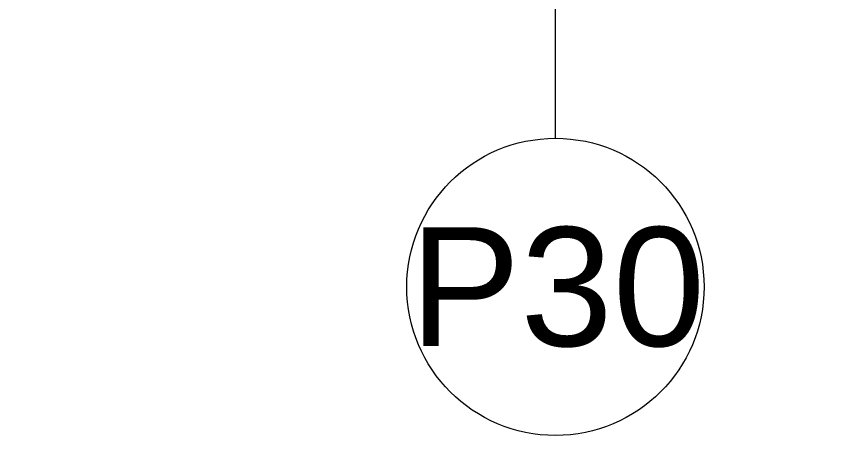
# Model space of a CAD drawing. Header units: centimetres. Extents: x 118932 to 154602, y -32682 to -23521.
# Drawn here: x 139264.9 to 139320.4, y -31187.7 to -31159.5 of the extents above; entities that cross this region are included whole.
import ezdxf

# ---------------------------------------------------------------- set-up
doc = ezdxf.new("R2010")
doc.units = ezdxf.units.CM
doc.header["$LTSCALE"] = 50
doc.header["$MEASUREMENT"] = 0
for name, color, linetype, lineweight, true_color in [('GEN_00_BL_Yazı', 7, 'Continuous', 0, 0x4f5250), ('GEN_02_TF_Pencere', 7, 'Continuous', 9, 0x6093ac), ('GEN_06_GR_İnce', 7, 'Continuous', 13, 0xb0b0a9)]:
    doc.layers.add(name, color=color, linetype=linetype, lineweight=lineweight, true_color=true_color)
doc.styles.add('ARIAL', font='arial.ttf')
doc.styles.add('Arial_6', font='arial.ttf', dxfattribs={"height": 59.5325})

# ---------------------------------------------------------------- blocks, each defined once
blk = doc.blocks.new('P30_')
at = {"layer": 'GEN_02_TF_Pencere'}
blk.add_line((206675.046, -26335.817), (206675.046, -26285.814), dxfattribs=at)
blk.add_circle((206675.046, -26345.817), 10, dxfattribs=at)
at = {"layer": 'GEN_02_TF_Pencere', "lineweight": 30, "transparency": 33554687, "style": 'ARIAL'}
blk.add_text('P30', height=8, dxfattribs=at).set_placement((206665.237, -26349.8))
blk = doc.blocks.new('DOGRAMA LEVEL 0 B BLOK')
at = {"layer": 'GEN_06_GR_İnce'}
blk.add_blockref('P30_', (-207047.713, 24514.208, 0), dxfattribs=at)
blk = doc.blocks.new('FFE-Tag')
at = {"color": 0}
blk.add_wipeout([(-8.761, 0), (-6.189, 2.572), (6.189, 2.572), (8.761, 0), (6.189, -2.572), (-6.189, -2.572)], dxfattribs=at).dxf.layer = 'GEN_00_BL_Yazı'
at = {"layer": 'GEN_00_BL_Yazı', "color": 0}
for p, q in [((-8.761, 0), (-6.189, 2.572)), ((6.189, 2.572), (-6.189, 2.572)), ((8.761, 0), (6.189, 2.572)), ((-8.761, 0), (-6.189, -2.572)), ((8.761, 0), (6.189, -2.572)), ((-6.189, -2.572), (6.189, -2.572))]:
    blk.add_line(p, q, dxfattribs=at)
blk = doc.blocks.new('WT-451_SheerCurtain')
at = {"layer": 'GEN_00_BL_Yazı', "xscale": 2.448801272789174, "yscale": 2.448801272789174, "zscale": 2.448801272789174, "rotation": 134.9999999999815}
blk.add_blockref('FFE-Tag', (0, 0), dxfattribs=at)
at = {"layer": 'GEN_00_BL_Yazı', "insert": (8.414, -12.549), "char_height": 6, "attachment_point": 1, "rotation": 135, "style": 'Arial_6'}
blk.add_mtext('WT-451', dxfattribs=at)
blk = doc.blocks.new('b blok level 0 tefriş')
at = {"rotation": 224.9999999999999}
blk.add_blockref('WT-451_SheerCurtain', (51.251, -1571.626, 0), dxfattribs=at)

msp = doc.modelspace()

# ---------------------------------------------------------------- block references
msp.add_blockref('DOGRAMA LEVEL 0 B BLOK', (139673.806, -29346.079, 0))

# ---------------------------------------------------------------- next in the draw order: block references
msp.add_blockref('b blok level 0 tefriş', (139241.383, -29564.691, 0))

doc.saveas('drawing.dxf')
